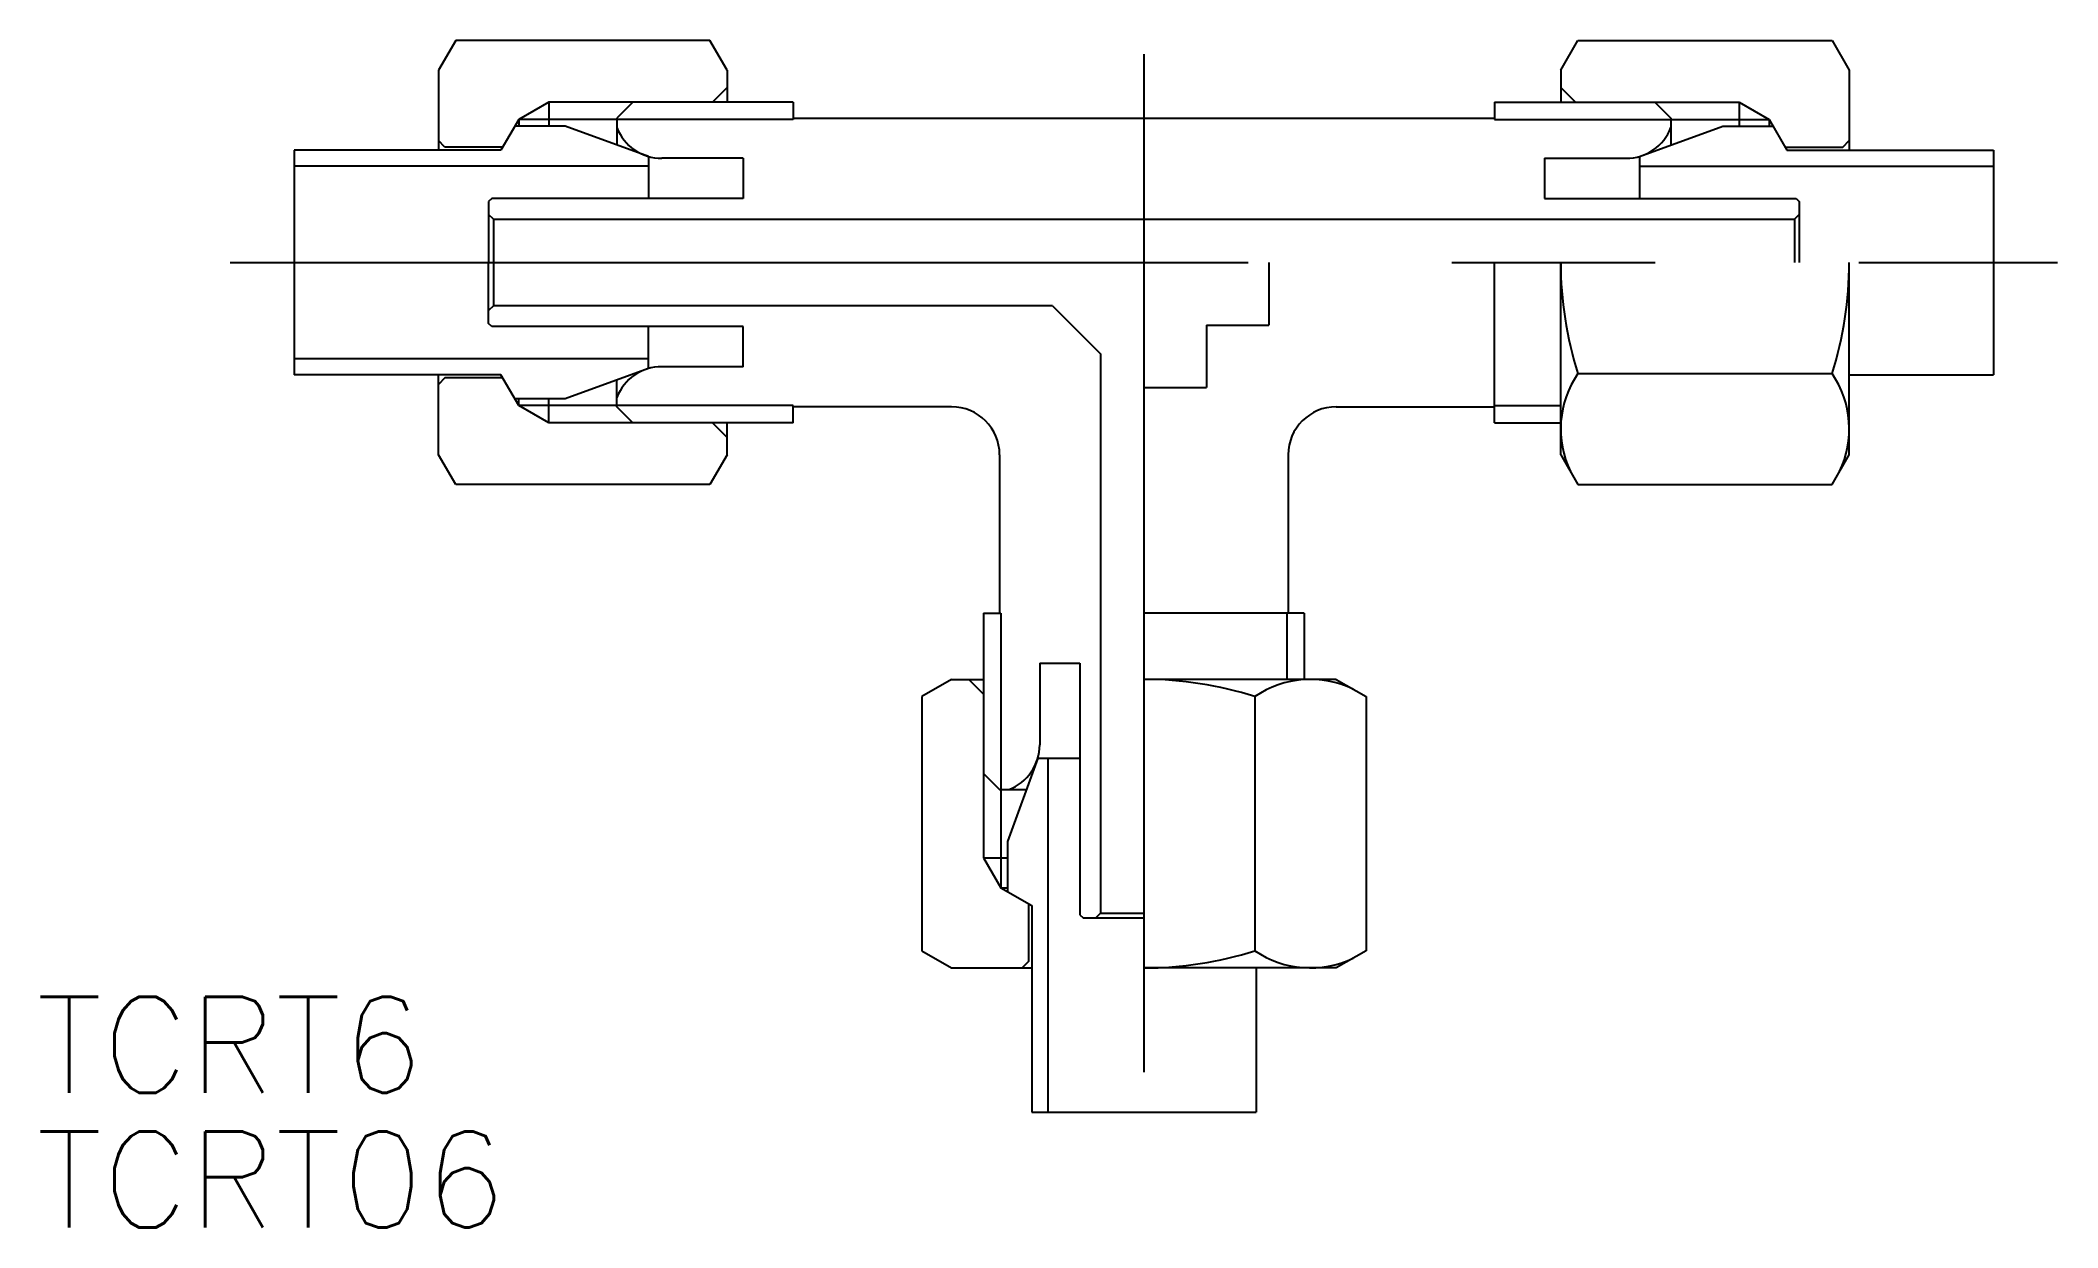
# Model space of a CAD drawing. Extents: x -34.4 to 28.5, y -30.1 to 6.9.
import ezdxf

# ---------------------------------------------------------------- set-up
doc = ezdxf.new("R2010")
doc.units = 0
doc.linetypes.add('CENTER', pattern=[50.8, 31.75, -6.35, 6.35, -6.35])
doc.layers.get('0').update_dxf_attribs({"linetype": 'CONTINUOUS'})
doc.layers.add('CENTER', color=1, linetype='CENTER')
doc.styles.get("Standard").update_dxf_attribs({"font": 'txt.shx', "height": 3, "bigfont": 'bigfont.shx'})

msp = doc.modelspace()

# ---------------------------------------------------------------- linework, layer by layer
at = {"color": 7, "linetype": 'CONTINUOUS'}
for p, q in [((-21.464, 6.928), (-22, 6)), ((-13.536, 6.928), (-21.464, 6.928)), ((-13, 6), (-13.536, 6.928)), ((13, 6), (13.536, 6.928)), ((13.536, 6.928), (21.464, 6.928)), ((21.464, 6.928), (22, 6)), ((-22, 6), (-22, 3.5)), ((-13, 6), (-13, 5)), ((13, 6), (13, 5)), ((22, 6), (22, 3.5)), ((-13.459, 5), (-13, 5.459)), ((13.459, 5), (13, 5.459)), ((-19.5, 4.458), (-20.053, 3.5)), ((-16.439, 4.458), (-19.5, 4.458)), ((-19.5, 4.458), (-19.5, 4.25)), ((-18.562, 5), (-18.562, 4.458)), ((-18.562, 5), (-18.562, 4.25)), ((-15.939, 5), (-16.439, 4.5)), ((-16.439, 4.5), (-16.439, 3.662)), ((-10.939, 5), (-15.939, 5)), ((-10.939, 5), (-10.939, 4.458)), ((-10.939, 4.5), (10.939, 4.5)), ((10.939, 5), (15.939, 5)), ((10.939, 5), (10.939, 4.458)), ((15.939, 5), (16.439, 4.5)), ((16.439, 4.5), (16.439, 3.662)), ((16.439, 4.458), (19.5, 4.458)), ((18.562, 5), (18.562, 4.25)), ((19.5, 4.458), (19.5, 4.25)), ((19.5, 4.458), (20.053, 3.5)), ((-21.8, 3.6), (-22, 3.8)), ((-18.053, 4.25), (-19.62, 4.25)), ((-15.453, 3.304), (-18.053, 4.25)), ((15.453, 3.304), (18.053, 4.25)), ((18.053, 4.25), (19.62, 4.25)), ((21.8, 3.6), (22, 3.8)), ((-20.053, 3.5), (-26.5, 3.5)), ((-26.5, 3.5), (-26.5, -3.5)), ((-19.996, 3.6), (-21.8, 3.6)), ((-15.453, 3.304), (-15.453, 2)), ((-12.499, 3.25), (-15.039, 3.25)), ((-12.499, 3.25), (-12.499, 2)), ((12.499, 3.25), (15.039, 3.25)), ((12.499, 3.25), (12.499, 2)), ((15.453, 3.304), (15.453, 2)), ((19.996, 3.6), (21.8, 3.6)), ((20.053, 3.5), (26.5, 3.5)), ((26.5, 3.5), (26.5, -3.5)), ((-15.453, 3), (-26.5, 3)), ((15.453, 3), (26.5, 3)), ((-20.339, 2), (-20.439, 1.9)), ((-20.439, 1.9), (-20.439, 0)), ((-12.499, 2), (-20.339, 2)), ((12.499, 2), (20.339, 2)), ((20.339, 2), (20.439, 1.9)), ((20.439, 1.9), (20.439, 0)), ((-20.289, 1.35), (-20.439, 1.5)), ((-20.289, 1.35), (20.289, 1.35)), ((-20.289, 1.35), (-20.289, -1.35)), ((20.289, 1.35), (20.439, 1.5)), ((20.289, 1.35), (20.289, 0)), ((-20.439, -1.9), (-20.439, 0)), ((3.9, 0), (3.9, -1.95)), ((10.939, -5), (10.939, 0)), ((13, -6), (13, 0)), ((22, -6), (22, 0)), ((-20.289, -1.35), (-20.439, -1.5)), ((-2.85, -1.35), (-20.289, -1.35)), ((-2.85, -1.35), (-1.35, -2.85)), ((-20.339, -2), (-20.439, -1.9)), ((-12.499, -2), (-20.339, -2)), ((-15.453, -3.304), (-15.453, -2)), ((-12.499, -3.25), (-12.499, -2)), ((1.95, -1.95), (3.9, -1.95)), ((1.95, -1.95), (1.95, -3.9)), ((-15.453, -3), (-26.5, -3)), ((-1.35, -2.85), (-1.35, -20.289)), ((-20.053, -3.5), (-26.5, -3.5)), ((-22, -6), (-22, -3.5)), ((-21.8, -3.6), (-22, -3.8)), ((-19.996, -3.6), (-21.8, -3.6)), ((-19.5, -4.459), (-20.053, -3.5)), ((-15.453, -3.304), (-18.053, -4.25)), ((-16.439, -4.5), (-16.439, -3.662)), ((-12.499, -3.25), (-15.039, -3.25)), ((13.536, -3.464), (21.464, -3.464)), ((22, -3.5), (26.5, -3.5)), ((-18.053, -4.25), (-19.62, -4.25)), ((-19.5, -4.459), (-19.5, -4.25)), ((-18.562, -5), (-18.562, -4.25)), ((0, -3.9), (1.95, -3.9)), ((-16.439, -4.459), (-19.5, -4.459)), ((-18.562, -5), (-18.562, -4.459)), ((-15.939, -5), (-16.439, -4.5)), ((-10.939, -5), (-15.939, -5)), ((-13.459, -5), (-13, -5.459)), ((-13, -6), (-13, -5)), ((-10.939, -5), (-10.939, -4.459)), ((-6, -4.5), (-10.939, -4.5)), ((6, -4.5), (10.939, -4.5)), ((10.939, -5), (13, -5)), ((-21.464, -6.928), (-22, -6)), ((-13, -6), (-13.536, -6.928)), ((-4.5, -6), (-4.5, -10.939)), ((4.5, -6), (4.5, -10.939)), ((13, -6), (13.536, -6.928)), ((21.464, -6.928), (22, -6)), ((-13.536, -6.928), (-21.464, -6.928)), ((13.536, -6.928), (21.464, -6.928)), ((-5, -10.939), (-5, -15.939)), ((-5, -10.939), (-4.459, -10.939)), ((5, -10.939), (0, -10.939)), ((5, -10.939), (5, -13)), ((-3.25, -12.499), (-3.25, -15.039)), ((-3.25, -12.499), (-2, -12.499)), ((-2, -12.499), (-2, -20.339)), ((-6, -13), (-6.928, -13.536)), ((-6, -13), (-5, -13)), ((-5, -13.459), (-5.459, -13)), ((6, -13), (0, -13)), ((6, -13), (6.928, -13.536)), ((-6.928, -13.536), (-6.928, -21.464)), ((3.464, -13.536), (3.464, -21.464)), ((6.928, -13.536), (6.928, -21.464)), ((-3.304, -15.453), (-4.25, -18.053)), ((-3.304, -15.453), (-2, -15.453)), ((-3, -15.453), (-3, -26.5)), ((-5, -15.939), (-4.5, -16.439)), ((-4.5, -16.439), (-3.662, -16.439)), ((-4.459, -16.439), (-4.459, -19.5)), ((-4.25, -18.053), (-4.25, -19.62)), ((-5, -18.562), (-4.25, -18.562)), ((-4.459, -19.5), (-4.25, -19.5)), ((-4.459, -19.5), (-3.5, -20.053)), ((-3.6, -19.996), (-3.6, -21.8)), ((-3.5, -20.053), (-3.5, -26.5)), ((-2, -20.339), (-1.9, -20.439)), ((-1.9, -20.439), (0, -20.439)), ((-1.35, -20.289), (-1.5, -20.439)), ((-1.35, -20.289), (0, -20.289)), ((-6.928, -21.464), (-6, -22)), ((-6, -22), (-3.5, -22)), ((-3.6, -21.8), (-3.8, -22)), ((6, -22), (0, -22)), ((3.5, -22), (3.5, -26.5)), ((6.928, -21.464), (6, -22)), ((-3.5, -26.5), (3.5, -26.5))]:
    msp.add_line(p, q, dxfattribs=at)
at = {"color": 3, "linetype": 'CONTINUOUS'}
for p, q in [((-18.562, 5), (-19.5, 4.458)), ((-15.939, 5), (-18.562, 5)), ((-10.939, 4.458), (-16.439, 4.458)), ((10.939, 4.458), (16.439, 4.458)), ((15.939, 5), (18.562, 5)), ((18.562, 5), (19.5, 4.458)), ((-18.562, -5), (-19.5, -4.459)), ((-15.939, -5), (-18.562, -5)), ((-10.939, -4.459), (-16.439, -4.459)), ((10.939, -4.459), (13, -4.459)), ((-4.459, -10.939), (-4.459, -16.439)), ((4.458, -10.939), (4.458, -13)), ((-5, -15.939), (-5, -18.562)), ((-5, -18.562), (-4.459, -19.5))]:
    msp.add_line(p, q, dxfattribs=at)
at = {"color": 7, "linetype": 'CONTINUOUS'}
for centre, radius, start, end in [((-15.039, 4.75), 1.5, 201.03946, 270), ((15.039, 4.75), 1.5, 270, 338.96054), ((10.536, 0), 11.464, 342.41205, 0), ((24.464, 0), 11.464, 180.00001, 197.58795), ((-15.039, -4.75), 1.5, 90, 158.96054), ((16.067, -5.196), 3.067, 145.61576, 205.61567), ((18.933, -5.196), 3.067, 334.38433, 34.38425), ((-6, -6), 1.5, 0, 90), ((6, -6), 1.5, 90, 180), ((0, -24.464), 11.464, 72.41205, 89.99999), ((5.196, -16.067), 3.067, 64.38433, 124.38424), ((-4.75, -15.039), 1.5, 291.03946, 0), ((0, -10.536), 11.464, 270, 287.58795), ((5.196, -18.933), 3.067, 235.61575, 295.61567)]:
    msp.add_arc(centre, radius, start, end, dxfattribs=at)
at = {"layer": 'CENTER', "color": 1, "linetype": 'CENTER'}
for p, q in [((0, 6.5), (0, -28.5)), ((-28.5, 0), (28.5, 0))]:
    msp.add_line(p, q, dxfattribs=at)

# ---------------------------------------------------------------- texts
at = {"color": 7, "linetype": 'CONTINUOUS'}
for s, p in [('TCRT6', (-34.55, -25.896)), ('TCRT06', (-34.55, -30.099))]:
    msp.add_text(s, height=3, dxfattribs=at).set_placement(p)

doc.saveas('drawing.dxf')
